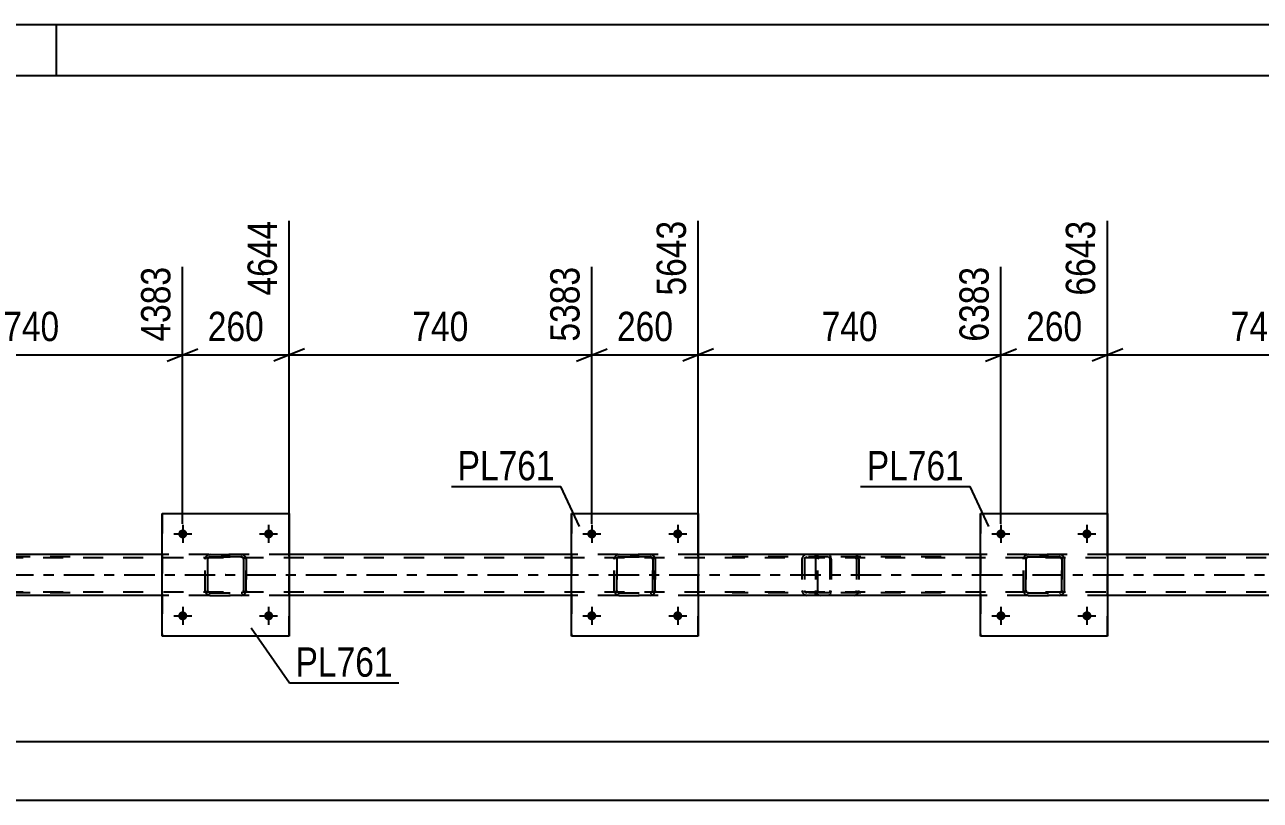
# Model space of a CAD drawing. Header units: millimetres. Extents: x 0 to 841, y 0 to 594.
# Drawn here: x 207.9 to 328.7, y 518.2 to 594 of the extents above; entities that cross this region are included whole.
import ezdxf

# ---------------------------------------------------------------- set-up
doc = ezdxf.new("R2010")
doc.units = ezdxf.units.MM
doc.linetypes.add('DXK_LINE_DOT2', pattern=[3.9198, 1.9599, -1.9599])
doc.linetypes.add('DXK_LINE_DOT3', pattern=[5.9187, 2.979, -0.9799, 0.9799, -0.9799])
doc.styles.add('Arial Narrow', font='ARIALN.TTF', dxfattribs={"height": 0.2})

# ---------------------------------------------------------------- blocks, each defined once
blk = doc.blocks.new('Unknown-318892572-1113')
at = {"color": 5, "linetype": 'Continuous'}
for p, q in [((841, 594), (0, 594)), ((211, 589), (211, 594)), ((836, 589), (5, 589))]:
    blk.add_line(p, q, dxfattribs=at)
blk = doc.blocks.new('Part-318892572-6575 - 6435')
at = {"color": 7, "linetype": 'DXK_LINE_DOT2'}
for p, q in [((286.46, 542.25), (277.06, 542.25)), ((286.46, 542.01), (277.06, 542.01)), ((283.9, 541.91), (283.87, 541.77)), ((283.87, 541.77), (283.87, 538.73)), ((283.91, 541.95), (283.9, 541.91)), ((284.12, 541.77), (284.14, 541.86)), ((284.12, 541.77), (284.12, 538.73)), ((284.14, 541.86), (284.19, 541.94)), ((284.37, 542.25), (284.18, 542.21)), ((284.19, 541.94), (284.27, 541.99)), ((284.27, 541.99), (284.37, 542.01)), ((285.19, 542.01), (285.19, 542.25)), ((286.57, 542.21), (286.46, 542.25)), ((286.46, 542.01), (286.51, 541.99)), ((286.51, 541.99), (286.56, 541.94)), ((286.56, 541.94), (286.59, 541.86)), ((286.65, 542.11), (286.57, 542.21)), ((286.59, 541.86), (286.6, 541.77)), ((286.6, 541.77), (286.6, 538.73)), ((286.71, 541.95), (286.65, 542.11)), ((286.73, 541.77), (286.71, 541.95)), ((286.73, 541.77), (286.73, 538.73)), ((283.87, 538.73), (283.89, 538.64)), ((284.14, 538.64), (284.12, 538.73)), ((286.6, 538.73), (286.59, 538.64)), ((286.71, 538.55), (286.73, 538.73)), ((286.46, 538.49), (277.06, 538.49)), ((286.46, 538.25), (277.06, 538.25)), ((283.89, 538.64), (283.91, 538.55)), ((284.19, 538.56), (284.14, 538.64)), ((284.18, 538.29), (284.37, 538.25)), ((284.27, 538.51), (284.19, 538.56)), ((284.37, 538.49), (284.27, 538.51)), ((285.19, 538.25), (285.19, 538.49)), ((286.51, 538.51), (286.46, 538.49)), ((286.46, 538.25), (286.57, 538.29)), ((286.56, 538.56), (286.51, 538.51)), ((286.59, 538.64), (286.56, 538.56)), ((286.57, 538.29), (286.65, 538.39)), ((286.65, 538.39), (286.71, 538.55))]:
    blk.add_line(p, q, dxfattribs=at)
for centre, start, end in [((284.36, 541.75), 111.1941, 156.1506), ((284.36, 538.75), 203.8494, 248.8059)]:
    blk.add_arc(centre, 0.492, start, end, dxfattribs=at)
blk = doc.blocks.new('Bolt-318892572-6515 - 6435')
at = {"linetype": 'Continuous'}
for points in [[(302.89, 544.25), (302.9, 544.34), (302.92, 544.43), (302.97, 544.51), (303.03, 544.58), (303.11, 544.63), (303.19, 544.67), (303.28, 544.69), (303.37, 544.69), (303.46, 544.67), (303.55, 544.63), (303.62, 544.58), (303.68, 544.51), (303.73, 544.43), (303.76, 544.34), (303.77, 544.25), (303.76, 544.16), (303.73, 544.07), (303.68, 543.99), (303.62, 543.92), (303.55, 543.87), (303.46, 543.83), (303.37, 543.81), (303.28, 543.81), (303.19, 543.83), (303.11, 543.87), (303.03, 543.92), (302.97, 543.99), (302.92, 544.07), (302.9, 544.16)], [(311.29, 544.25), (311.3, 544.34), (311.32, 544.43), (311.37, 544.51), (311.43, 544.58), (311.51, 544.63), (311.59, 544.67), (311.68, 544.69), (311.77, 544.69), (311.86, 544.67), (311.95, 544.63), (312.02, 544.58), (312.08, 544.51), (312.13, 544.43), (312.16, 544.34), (312.17, 544.25), (312.16, 544.16), (312.13, 544.07), (312.08, 543.99), (312.02, 543.92), (311.95, 543.87), (311.86, 543.83), (311.77, 543.81), (311.68, 543.81), (311.59, 543.83), (311.51, 543.87), (311.43, 543.92), (311.37, 543.99), (311.32, 544.07), (311.3, 544.16)]]:
    blk.add_hatch(color=1, dxfattribs=at).paths.add_polyline_path(points)
at = {"color": 1, "linetype": 'Continuous'}
for p, q in [((303.33, 545.13), (303.33, 543.37)), ((311.73, 545.13), (311.73, 543.37)), ((302.45, 544.25), (304.21, 544.25)), ((310.85, 544.25), (312.61, 544.25))]:
    blk.add_line(p, q, dxfattribs=at)
blk = doc.blocks.new('Bolt-318892572-6517 - 6435')
at = {"linetype": 'Continuous'}
for points in [[(262.89, 544.25), (262.9, 544.34), (262.92, 544.43), (262.97, 544.51), (263.03, 544.58), (263.11, 544.63), (263.19, 544.67), (263.28, 544.69), (263.37, 544.69), (263.46, 544.67), (263.55, 544.63), (263.62, 544.58), (263.68, 544.51), (263.73, 544.43), (263.76, 544.34), (263.77, 544.25), (263.76, 544.16), (263.73, 544.07), (263.68, 543.99), (263.62, 543.92), (263.55, 543.87), (263.46, 543.83), (263.37, 543.81), (263.28, 543.81), (263.19, 543.83), (263.11, 543.87), (263.03, 543.92), (262.97, 543.99), (262.92, 544.07), (262.9, 544.16)], [(271.29, 544.25), (271.3, 544.34), (271.32, 544.43), (271.37, 544.51), (271.43, 544.58), (271.51, 544.63), (271.59, 544.67), (271.68, 544.69), (271.77, 544.69), (271.86, 544.67), (271.95, 544.63), (272.02, 544.58), (272.08, 544.51), (272.13, 544.43), (272.16, 544.34), (272.17, 544.25), (272.16, 544.16), (272.13, 544.07), (272.08, 543.99), (272.02, 543.92), (271.95, 543.87), (271.86, 543.83), (271.77, 543.81), (271.68, 543.81), (271.59, 543.83), (271.51, 543.87), (271.43, 543.92), (271.37, 543.99), (271.32, 544.07), (271.3, 544.16)]]:
    blk.add_hatch(color=1, dxfattribs=at).paths.add_polyline_path(points)
at = {"color": 1, "linetype": 'Continuous'}
for p, q in [((263.33, 545.13), (263.33, 543.37)), ((271.73, 545.13), (271.73, 543.37)), ((262.45, 544.25), (264.21, 544.25)), ((270.85, 544.25), (272.61, 544.25))]:
    blk.add_line(p, q, dxfattribs=at)
blk = doc.blocks.new('Bolt-318892572-6518 - 6435')
at = {"linetype": 'Continuous'}
for points in [[(262.89, 536.25), (262.9, 536.34), (262.92, 536.43), (262.97, 536.51), (263.03, 536.58), (263.11, 536.63), (263.19, 536.67), (263.28, 536.69), (263.37, 536.69), (263.46, 536.67), (263.55, 536.63), (263.62, 536.58), (263.68, 536.51), (263.73, 536.43), (263.76, 536.34), (263.77, 536.25), (263.76, 536.16), (263.73, 536.07), (263.68, 535.99), (263.62, 535.92), (263.55, 535.87), (263.46, 535.83), (263.37, 535.81), (263.28, 535.81), (263.19, 535.83), (263.11, 535.87), (263.03, 535.92), (262.97, 535.99), (262.92, 536.07), (262.9, 536.16)], [(271.29, 536.25), (271.3, 536.34), (271.32, 536.43), (271.37, 536.51), (271.43, 536.58), (271.51, 536.63), (271.59, 536.67), (271.68, 536.69), (271.77, 536.69), (271.86, 536.67), (271.95, 536.63), (272.02, 536.58), (272.08, 536.51), (272.13, 536.43), (272.16, 536.34), (272.17, 536.25), (272.16, 536.16), (272.13, 536.07), (272.08, 535.99), (272.02, 535.92), (271.95, 535.87), (271.86, 535.83), (271.77, 535.81), (271.68, 535.81), (271.59, 535.83), (271.51, 535.87), (271.43, 535.92), (271.37, 535.99), (271.32, 536.07), (271.3, 536.16)]]:
    blk.add_hatch(color=1, dxfattribs=at).paths.add_polyline_path(points)
at = {"color": 1, "linetype": 'Continuous'}
for p, q in [((263.33, 537.13), (263.33, 535.37)), ((271.73, 537.13), (271.73, 535.37)), ((262.45, 536.25), (264.21, 536.25)), ((270.85, 536.25), (272.61, 536.25))]:
    blk.add_line(p, q, dxfattribs=at)
blk = doc.blocks.new('Part-318892572-6665 - 6435')
at = {"color": 7, "linetype": 'DXK_LINE_DOT2'}
for p, q in [((225.53, 541.77), (225.57, 541.95)), ((225.53, 541.77), (225.54, 541.77)), ((225.53, 538.73), (225.53, 541.77)), ((225.57, 541.95), (225.54, 541.77)), ((225.54, 538.73), (225.54, 541.77)), ((225.79, 541.86), (225.77, 541.77)), ((225.78, 541.77), (225.77, 541.77)), ((225.77, 541.77), (225.77, 538.73)), ((225.78, 541.77), (225.8, 541.86)), ((225.78, 538.73), (225.78, 541.77)), ((225.84, 541.94), (225.79, 541.86)), ((225.8, 541.86), (225.85, 541.94)), ((225.83, 542.21), (226.01, 542.25)), ((226.02, 542.25), (225.83, 542.21)), ((225.92, 541.99), (225.84, 541.94)), ((225.85, 541.94), (225.93, 541.99)), ((226.01, 542.01), (225.92, 541.99)), ((225.93, 541.99), (226.02, 542.01)), ((226.02, 542.25), (226.01, 542.25)), ((226.01, 542.25), (229.05, 542.25)), ((226.01, 542.01), (226.02, 542.01)), ((229.05, 542.01), (226.01, 542.01)), ((226.02, 542.25), (229.06, 542.25)), ((226.02, 542.01), (229.06, 542.01)), ((229.05, 542.25), (229.06, 542.25)), ((229.05, 542.25), (229.24, 542.21)), ((229.06, 542.01), (229.05, 542.01)), ((229.14, 541.99), (229.05, 542.01)), ((229.24, 542.21), (229.06, 542.25)), ((229.06, 542.01), (229.15, 541.99)), ((229.14, 541.99), (229.15, 541.99)), ((229.22, 541.94), (229.14, 541.99)), ((229.15, 541.99), (229.23, 541.94)), ((229.27, 541.86), (229.22, 541.94)), ((229.23, 541.94), (229.28, 541.86)), ((229.29, 541.77), (229.27, 541.86)), ((229.28, 541.86), (229.3, 541.77)), ((229.3, 541.77), (229.29, 541.77)), ((229.29, 541.77), (229.29, 538.73)), ((229.3, 538.73), (229.3, 541.77)), ((229.5, 541.95), (229.53, 541.77)), ((229.54, 541.77), (229.5, 541.95)), ((229.54, 541.77), (229.53, 541.77)), ((229.53, 541.77), (229.53, 538.73)), ((229.54, 538.73), (229.54, 541.77)), ((225.54, 538.73), (225.53, 538.73)), ((225.57, 538.55), (225.53, 538.73)), ((225.54, 538.73), (225.57, 538.55)), ((225.77, 538.73), (225.78, 538.73)), ((225.77, 538.73), (225.79, 538.64)), ((225.8, 538.64), (225.78, 538.73)), ((229.27, 538.64), (229.29, 538.73)), ((229.3, 538.73), (229.28, 538.64)), ((229.29, 538.73), (229.3, 538.73)), ((229.53, 538.73), (229.5, 538.55)), ((229.5, 538.55), (229.54, 538.73)), ((229.53, 538.73), (229.54, 538.73)), ((225.79, 538.64), (225.84, 538.56)), ((225.85, 538.56), (225.8, 538.64)), ((225.83, 538.29), (225.83, 538.29)), ((226.01, 538.25), (225.83, 538.29)), ((225.83, 538.29), (226.02, 538.25)), ((225.84, 538.56), (225.92, 538.51)), ((225.93, 538.51), (225.85, 538.56)), ((225.92, 538.51), (226.01, 538.49)), ((226.02, 538.49), (225.93, 538.51)), ((226.02, 538.49), (226.01, 538.49)), ((226.01, 538.49), (229.05, 538.49)), ((226.02, 538.25), (226.01, 538.25)), ((226.01, 538.25), (229.05, 538.25)), ((226.02, 538.49), (229.06, 538.49)), ((226.02, 538.25), (229.06, 538.25)), ((229.05, 538.49), (229.14, 538.51)), ((229.05, 538.49), (229.06, 538.49)), ((229.24, 538.29), (229.05, 538.25)), ((229.05, 538.25), (229.06, 538.25)), ((229.15, 538.51), (229.06, 538.49)), ((229.06, 538.25), (229.24, 538.29)), ((229.14, 538.51), (229.22, 538.56)), ((229.23, 538.56), (229.15, 538.51)), ((229.22, 538.56), (229.27, 538.64)), ((229.28, 538.64), (229.23, 538.56))]:
    blk.add_line(p, q, dxfattribs=at)
at = {"color": 7, "linetype": 'DXK_LINE_DOT3'}
blk.add_line((227.54, 540.25), (227.53, 540.25), dxfattribs=at)
at = {"color": 7, "linetype": 'DXK_LINE_DOT2'}
for centre, start, end in [((226.01, 541.77), 112.5, 157.5), ((226.02, 541.77), 112.5, 157.5), ((229.05, 541.77), 22.5, 67.5), ((229.06, 541.77), 22.5, 67.5), ((226.01, 538.73), 202.5, 247.5), ((226.02, 538.73), 202.5, 247.5), ((229.05, 538.73), 292.5, 337.5), ((229.06, 538.73), 292.5, 337.5)]:
    blk.add_arc(centre, 0.48, start, end, dxfattribs=at)
blk = doc.blocks.new('Bolt-318892572-6459 - 6435')
at = {"linetype": 'Continuous'}
for points in [[(222.9, 544.25), (222.91, 544.34), (222.94, 544.43), (222.98, 544.51), (223.04, 544.58), (223.12, 544.63), (223.2, 544.67), (223.29, 544.69), (223.38, 544.69), (223.47, 544.67), (223.56, 544.63), (223.63, 544.58), (223.69, 544.51), (223.74, 544.43), (223.77, 544.34), (223.78, 544.25), (223.77, 544.16), (223.74, 544.07), (223.69, 543.99), (223.63, 543.92), (223.56, 543.87), (223.47, 543.83), (223.38, 543.81), (223.29, 543.81), (223.2, 543.83), (223.12, 543.87), (223.04, 543.92), (222.98, 543.99), (222.94, 544.07), (222.91, 544.16)], [(231.3, 544.25), (231.31, 544.34), (231.34, 544.43), (231.38, 544.51), (231.44, 544.58), (231.52, 544.63), (231.6, 544.67), (231.69, 544.69), (231.78, 544.69), (231.87, 544.67), (231.96, 544.63), (232.03, 544.58), (232.09, 544.51), (232.14, 544.43), (232.17, 544.34), (232.18, 544.25), (232.17, 544.16), (232.14, 544.07), (232.09, 543.99), (232.03, 543.92), (231.96, 543.87), (231.87, 543.83), (231.78, 543.81), (231.69, 543.81), (231.6, 543.83), (231.52, 543.87), (231.44, 543.92), (231.38, 543.99), (231.34, 544.07), (231.31, 544.16)]]:
    blk.add_hatch(color=1, dxfattribs=at).paths.add_polyline_path(points)
at = {"color": 1, "linetype": 'Continuous'}
for p, q in [((223.34, 545.13), (223.34, 543.37)), ((231.74, 545.13), (231.74, 543.37)), ((222.46, 544.25), (224.22, 544.25)), ((230.86, 544.25), (232.62, 544.25))]:
    blk.add_line(p, q, dxfattribs=at)
blk = doc.blocks.new('Bolt-318892572-6460 - 6435')
at = {"linetype": 'Continuous'}
for points in [[(222.9, 536.25), (222.91, 536.34), (222.94, 536.43), (222.98, 536.51), (223.04, 536.58), (223.12, 536.63), (223.2, 536.67), (223.29, 536.69), (223.38, 536.69), (223.47, 536.67), (223.56, 536.63), (223.63, 536.58), (223.69, 536.51), (223.74, 536.43), (223.77, 536.34), (223.78, 536.25), (223.77, 536.16), (223.74, 536.07), (223.69, 535.99), (223.63, 535.92), (223.56, 535.87), (223.47, 535.83), (223.38, 535.81), (223.29, 535.81), (223.2, 535.83), (223.12, 535.87), (223.04, 535.92), (222.98, 535.99), (222.94, 536.07), (222.91, 536.16)], [(231.3, 536.25), (231.31, 536.34), (231.34, 536.43), (231.38, 536.51), (231.44, 536.58), (231.52, 536.63), (231.6, 536.67), (231.69, 536.69), (231.78, 536.69), (231.87, 536.67), (231.96, 536.63), (232.03, 536.58), (232.09, 536.51), (232.14, 536.43), (232.17, 536.34), (232.18, 536.25), (232.17, 536.16), (232.14, 536.07), (232.09, 535.99), (232.03, 535.92), (231.96, 535.87), (231.87, 535.83), (231.78, 535.81), (231.69, 535.81), (231.6, 535.83), (231.52, 535.87), (231.44, 535.92), (231.38, 535.99), (231.34, 536.07), (231.31, 536.16)]]:
    blk.add_hatch(color=1, dxfattribs=at).paths.add_polyline_path(points)
at = {"color": 1, "linetype": 'Continuous'}
for p, q in [((223.34, 537.13), (223.34, 535.37)), ((231.74, 537.13), (231.74, 535.37)), ((222.46, 536.25), (224.22, 536.25)), ((230.86, 536.25), (232.62, 536.25))]:
    blk.add_line(p, q, dxfattribs=at)
blk = doc.blocks.new('Bolt-318892572-6466 - 6435')
at = {"linetype": 'Continuous'}
for points in [[(302.89, 536.25), (302.9, 536.34), (302.92, 536.43), (302.97, 536.51), (303.03, 536.58), (303.11, 536.63), (303.19, 536.67), (303.28, 536.69), (303.37, 536.69), (303.46, 536.67), (303.55, 536.63), (303.62, 536.58), (303.68, 536.51), (303.73, 536.43), (303.76, 536.34), (303.77, 536.25), (303.76, 536.16), (303.73, 536.07), (303.68, 535.99), (303.62, 535.92), (303.55, 535.87), (303.46, 535.83), (303.37, 535.81), (303.28, 535.81), (303.19, 535.83), (303.11, 535.87), (303.03, 535.92), (302.97, 535.99), (302.92, 536.07), (302.9, 536.16)], [(311.29, 536.25), (311.3, 536.34), (311.32, 536.43), (311.37, 536.51), (311.43, 536.58), (311.51, 536.63), (311.59, 536.67), (311.68, 536.69), (311.77, 536.69), (311.86, 536.67), (311.95, 536.63), (312.02, 536.58), (312.08, 536.51), (312.13, 536.43), (312.16, 536.34), (312.17, 536.25), (312.16, 536.16), (312.13, 536.07), (312.08, 535.99), (312.02, 535.92), (311.95, 535.87), (311.86, 535.83), (311.77, 535.81), (311.68, 535.81), (311.59, 535.83), (311.51, 535.87), (311.43, 535.92), (311.37, 535.99), (311.32, 536.07), (311.3, 536.16)]]:
    blk.add_hatch(color=1, dxfattribs=at).paths.add_polyline_path(points)
at = {"color": 1, "linetype": 'Continuous'}
for p, q in [((303.33, 537.13), (303.33, 535.37)), ((311.73, 537.13), (311.73, 535.37)), ((302.45, 536.25), (304.21, 536.25)), ((310.85, 536.25), (312.61, 536.25))]:
    blk.add_line(p, q, dxfattribs=at)
blk = doc.blocks.new('Part-318892572-6492 - 6435')
at = {"color": 7, "linetype": 'DXK_LINE_DOT2'}
for p, q in [((768.26, 541.93), (93.33, 541.93)), ((233.74, 542.25), (221.34, 542.25)), ((273.73, 542.25), (261.33, 542.25)), ((313.73, 542.25), (301.33, 542.25)), ((768.26, 538.57), (93.33, 538.57)), ((233.74, 538.25), (221.34, 538.25)), ((273.73, 538.25), (261.33, 538.25)), ((313.73, 538.25), (301.33, 538.25))]:
    blk.add_line(p, q, dxfattribs=at)
at = {"color": 2, "linetype": 'Continuous'}
for p, q in [((221.34, 542.25), (193.73, 542.25)), ((261.33, 542.25), (233.74, 542.25)), ((301.33, 542.25), (273.73, 542.25)), ((341.33, 542.25), (313.73, 542.25)), ((221.34, 538.25), (193.73, 538.25)), ((261.33, 538.25), (233.74, 538.25)), ((301.33, 538.25), (273.73, 538.25)), ((341.33, 538.25), (313.73, 538.25))]:
    blk.add_line(p, q, dxfattribs=at)
at = {"color": 7, "linetype": 'DXK_LINE_DOT3'}
blk.add_line((93.33, 540.25), (768.26, 540.25), dxfattribs=at)
blk = doc.blocks.new('Part-318892572-6632 - 6435')
at = {"color": 2, "linetype": 'Continuous'}
for p, q in [((221.34, 534.25), (221.34, 546.25)), ((221.34, 546.25), (221.34, 546.25)), ((221.34, 546.25), (233.74, 546.25)), ((233.74, 546.25), (233.74, 534.25)), ((221.34, 534.25), (221.34, 534.25)), ((233.74, 534.25), (221.34, 534.25))]:
    blk.add_line(p, q, dxfattribs=at)
at = {"color": 7, "linetype": 'DXK_LINE_DOT2'}
for p, q in [((221.34, 546.25), (221.34, 534.25)), ((221.34, 546.25), (221.34, 546.25)), ((233.74, 534.25), (233.74, 546.25)), ((221.34, 534.25), (221.34, 534.25))]:
    blk.add_line(p, q, dxfattribs=at)
blk = doc.blocks.new('Part-318892572-6667 - 6435')
at = {"color": 7, "linetype": 'DXK_LINE_DOT2'}
for p, q in [((200.08, 541.91), (200.05, 541.77)), ((200.05, 541.77), (200.05, 538.73)), ((200.09, 541.95), (200.08, 541.91)), ((200.31, 541.77), (200.33, 541.86)), ((200.31, 538.73), (200.31, 541.77)), ((200.33, 541.86), (200.38, 541.94)), ((200.56, 542.25), (200.37, 542.21)), ((200.38, 541.94), (200.46, 541.99)), ((200.46, 541.99), (200.56, 542.01)), ((212.34, 542.25), (200.56, 542.25)), ((212.34, 542.01), (200.56, 542.01)), ((203.99, 542.21), (203.8, 542.25)), ((203.8, 542.01), (203.9, 541.99)), ((203.9, 541.99), (203.98, 541.94)), ((203.98, 541.94), (204.03, 541.86)), ((204.03, 541.86), (204.05, 541.77)), ((204.05, 541.77), (204.05, 538.73)), ((204.28, 541.91), (204.27, 541.95)), ((204.31, 541.77), (204.28, 541.91)), ((204.31, 541.77), (204.31, 538.73)), ((200.05, 538.73), (200.07, 538.64)), ((200.33, 538.64), (200.31, 538.73)), ((204.05, 538.73), (204.03, 538.64)), ((204.29, 538.64), (204.31, 538.73)), ((200.07, 538.64), (200.09, 538.55)), ((200.38, 538.56), (200.33, 538.64)), ((200.37, 538.29), (200.56, 538.25)), ((200.46, 538.51), (200.38, 538.56)), ((200.56, 538.49), (200.46, 538.51)), ((212.34, 538.49), (200.56, 538.49)), ((212.34, 538.25), (200.56, 538.25)), ((203.9, 538.51), (203.8, 538.49)), ((203.8, 538.25), (203.99, 538.29)), ((203.98, 538.56), (203.9, 538.51)), ((204.03, 538.64), (203.98, 538.56)), ((204.27, 538.55), (204.29, 538.64))]:
    blk.add_line(p, q, dxfattribs=at)
for centre, start, end in [((200.54, 541.75), 110.7583, 155.68), ((203.82, 541.75), 24.32, 69.2417), ((200.54, 538.75), 204.32, 249.2417), ((203.82, 538.75), 290.7583, 335.68)]:
    blk.add_arc(centre, 0.496, start, end, dxfattribs=at)
blk = doc.blocks.new('Part-318892572-6668 - 6435')
at = {"color": 7, "linetype": 'DXK_LINE_DOT2'}
for p, q in [((285.21, 541.91), (285.19, 541.77)), ((285.19, 541.77), (285.19, 538.73)), ((285.22, 541.95), (285.21, 541.91)), ((285.44, 541.77), (285.46, 541.86)), ((285.44, 538.73), (285.44, 541.77)), ((285.46, 541.86), (285.52, 541.94)), ((285.7, 542.25), (285.5, 542.21)), ((285.52, 541.94), (285.6, 541.99)), ((285.6, 541.99), (285.7, 542.01)), ((297.47, 542.25), (285.7, 542.25)), ((297.47, 542.01), (285.7, 542.01)), ((289.13, 542.21), (288.93, 542.25)), ((288.93, 542.01), (289.03, 541.99)), ((289.03, 541.99), (289.11, 541.94)), ((289.11, 541.94), (289.17, 541.86)), ((289.17, 541.86), (289.19, 541.77)), ((289.19, 541.77), (289.19, 538.73)), ((289.41, 541.91), (289.4, 541.95)), ((289.44, 541.77), (289.41, 541.91)), ((289.44, 541.77), (289.44, 538.73)), ((285.19, 538.73), (285.2, 538.64)), ((285.46, 538.64), (285.44, 538.73)), ((289.19, 538.73), (289.17, 538.64)), ((289.42, 538.64), (289.44, 538.73)), ((285.2, 538.64), (285.22, 538.55)), ((285.52, 538.56), (285.46, 538.64)), ((285.5, 538.29), (285.7, 538.25)), ((285.6, 538.51), (285.52, 538.56)), ((285.7, 538.49), (285.6, 538.51)), ((297.47, 538.49), (285.7, 538.49)), ((297.47, 538.25), (285.7, 538.25)), ((289.03, 538.51), (288.93, 538.49)), ((288.93, 538.25), (289.13, 538.29)), ((289.11, 538.56), (289.03, 538.51)), ((289.17, 538.64), (289.11, 538.56)), ((289.4, 538.55), (289.42, 538.64))]:
    blk.add_line(p, q, dxfattribs=at)
for centre, start, end in [((285.68, 541.75), 110.7583, 155.68), ((288.95, 541.75), 24.32, 69.2417), ((285.68, 538.75), 204.32, 249.2417), ((288.95, 538.75), 290.7583, 335.68)]:
    blk.add_arc(centre, 0.496, start, end, dxfattribs=at)
blk = doc.blocks.new('Part-318892572-6682 - 6435')
at = {"color": 2, "linetype": 'Continuous'}
for p, q in [((301.33, 534.25), (301.33, 546.25)), ((301.33, 546.25), (301.33, 546.25)), ((301.33, 546.25), (313.73, 546.25)), ((313.73, 546.25), (313.73, 534.25)), ((301.33, 534.25), (301.33, 534.25)), ((313.73, 534.25), (301.33, 534.25))]:
    blk.add_line(p, q, dxfattribs=at)
at = {"color": 7, "linetype": 'DXK_LINE_DOT2'}
for p, q in [((301.33, 546.25), (301.33, 534.25)), ((301.33, 546.25), (301.33, 546.25)), ((313.73, 534.25), (313.73, 546.25)), ((301.33, 534.25), (301.33, 534.25))]:
    blk.add_line(p, q, dxfattribs=at)
blk = doc.blocks.new('Part-318892572-6683 - 6435')
at = {"color": 7, "linetype": 'DXK_LINE_DOT2'}
for p, q in [((305.52, 541.77), (305.56, 541.95)), ((305.52, 541.77), (305.53, 541.77)), ((305.52, 538.73), (305.52, 541.77)), ((305.56, 541.95), (305.53, 541.77)), ((305.53, 538.73), (305.53, 541.77)), ((305.78, 541.86), (305.76, 541.77)), ((305.77, 541.77), (305.76, 541.77)), ((305.76, 541.77), (305.76, 538.73)), ((305.77, 541.77), (305.78, 541.86)), ((305.77, 538.73), (305.77, 541.77)), ((305.78, 541.86), (305.84, 541.94)), ((305.83, 541.94), (305.78, 541.86)), ((305.82, 542.21), (306, 542.25)), ((306.01, 542.25), (305.82, 542.21)), ((305.91, 541.99), (305.83, 541.94)), ((305.84, 541.94), (305.91, 541.99)), ((305.91, 541.99), (306.01, 542.01)), ((306, 542.01), (305.91, 541.99)), ((306.01, 542.25), (306, 542.25)), ((306, 542.25), (309.04, 542.25)), ((306, 542.01), (306.01, 542.01)), ((309.04, 542.01), (306, 542.01)), ((306.01, 542.25), (309.05, 542.25)), ((306.01, 542.01), (309.05, 542.01)), ((309.04, 542.25), (309.05, 542.25)), ((309.04, 542.25), (309.23, 542.21)), ((309.05, 542.01), (309.04, 542.01)), ((309.13, 541.99), (309.04, 542.01)), ((309.23, 542.21), (309.05, 542.25)), ((309.05, 542.01), (309.14, 541.99)), ((309.13, 541.99), (309.14, 541.99)), ((309.21, 541.94), (309.13, 541.99)), ((309.14, 541.99), (309.22, 541.94)), ((309.26, 541.86), (309.21, 541.94)), ((309.22, 541.94), (309.27, 541.86)), ((309.28, 541.77), (309.26, 541.86)), ((309.27, 541.86), (309.29, 541.77)), ((309.29, 541.77), (309.28, 541.77)), ((309.28, 541.77), (309.28, 538.73)), ((309.29, 538.73), (309.29, 541.77)), ((309.48, 541.95), (309.52, 541.77)), ((309.53, 541.77), (309.49, 541.95)), ((309.53, 541.77), (309.52, 541.77)), ((309.52, 541.77), (309.52, 538.73)), ((309.53, 538.73), (309.53, 541.77)), ((305.53, 538.73), (305.52, 538.73)), ((305.56, 538.55), (305.52, 538.73)), ((305.53, 538.73), (305.56, 538.55)), ((305.76, 538.73), (305.77, 538.73)), ((305.76, 538.73), (305.78, 538.64)), ((305.78, 538.64), (305.77, 538.73)), ((309.26, 538.64), (309.28, 538.73)), ((309.29, 538.73), (309.27, 538.64)), ((309.28, 538.73), (309.29, 538.73)), ((309.52, 538.73), (309.48, 538.55)), ((309.49, 538.55), (309.53, 538.73)), ((309.52, 538.73), (309.53, 538.73)), ((305.84, 538.56), (305.78, 538.64)), ((305.78, 538.64), (305.83, 538.56)), ((305.82, 538.29), (305.82, 538.29)), ((306, 538.25), (305.82, 538.29)), ((305.82, 538.29), (306.01, 538.25)), ((305.83, 538.56), (305.91, 538.51)), ((305.91, 538.51), (305.84, 538.56)), ((306.01, 538.49), (305.91, 538.51)), ((305.91, 538.51), (306, 538.49)), ((306.01, 538.49), (306, 538.49)), ((306, 538.49), (309.04, 538.49)), ((306.01, 538.25), (306, 538.25)), ((306, 538.25), (309.04, 538.25)), ((306.01, 538.49), (309.05, 538.49)), ((306.01, 538.25), (309.05, 538.25)), ((309.04, 538.49), (309.13, 538.51)), ((309.04, 538.49), (309.05, 538.49)), ((309.23, 538.29), (309.04, 538.25)), ((309.04, 538.25), (309.05, 538.25)), ((309.14, 538.51), (309.05, 538.49)), ((309.05, 538.25), (309.23, 538.29)), ((309.13, 538.51), (309.21, 538.56)), ((309.22, 538.56), (309.14, 538.51)), ((309.21, 538.56), (309.26, 538.64)), ((309.27, 538.64), (309.22, 538.56))]:
    blk.add_line(p, q, dxfattribs=at)
at = {"color": 7, "linetype": 'DXK_LINE_DOT3'}
blk.add_line((307.53, 540.25), (307.52, 540.25), dxfattribs=at)
at = {"color": 7, "linetype": 'DXK_LINE_DOT2'}
for centre, start, end in [((306, 541.77), 112.5, 157.5), ((306.01, 541.77), 112.5, 157.5), ((309.04, 541.77), 22.5, 67.5), ((309.05, 541.77), 22.5, 67.5), ((306, 538.73), 202.5, 247.5), ((306.01, 538.73), 202.5, 247.5), ((309.04, 538.73), 292.5, 337.5), ((309.05, 538.73), 292.5, 337.5)]:
    blk.add_arc(centre, 0.48, start, end, dxfattribs=at)
blk = doc.blocks.new('Part-318892572-6688 - 6435')
at = {"color": 2, "linetype": 'Continuous'}
for p, q in [((261.33, 534.25), (261.33, 546.25)), ((261.33, 546.25), (261.33, 546.25)), ((261.33, 546.25), (273.73, 546.25)), ((273.73, 546.25), (273.73, 534.25)), ((261.33, 534.25), (261.33, 534.25)), ((273.73, 534.25), (261.33, 534.25))]:
    blk.add_line(p, q, dxfattribs=at)
at = {"color": 7, "linetype": 'DXK_LINE_DOT2'}
for p, q in [((261.33, 546.25), (261.33, 534.25)), ((261.33, 546.25), (261.33, 546.25)), ((273.73, 534.25), (273.73, 546.25)), ((261.33, 534.25), (261.33, 534.25))]:
    blk.add_line(p, q, dxfattribs=at)
blk = doc.blocks.new('Part-318892572-6689 - 6435')
at = {"color": 7, "linetype": 'DXK_LINE_DOT2'}
for p, q in [((265.52, 541.77), (265.56, 541.95)), ((265.52, 541.77), (265.53, 541.77)), ((265.52, 538.73), (265.52, 541.77)), ((265.56, 541.95), (265.53, 541.77)), ((265.53, 538.73), (265.53, 541.77)), ((265.78, 541.86), (265.76, 541.77)), ((265.77, 541.77), (265.76, 541.77)), ((265.76, 541.77), (265.76, 538.73)), ((265.77, 541.77), (265.78, 541.86)), ((265.77, 538.73), (265.77, 541.77)), ((265.78, 541.86), (265.84, 541.94)), ((265.83, 541.94), (265.78, 541.86)), ((265.82, 542.21), (266, 542.25)), ((266.01, 542.25), (265.82, 542.21)), ((265.91, 541.99), (265.83, 541.94)), ((265.84, 541.94), (265.91, 541.99)), ((265.91, 541.99), (266.01, 542.01)), ((266, 542.01), (265.91, 541.99)), ((266.01, 542.25), (266, 542.25)), ((266, 542.25), (269.04, 542.25)), ((266, 542.01), (266.01, 542.01)), ((269.04, 542.01), (266, 542.01)), ((266.01, 542.25), (269.05, 542.25)), ((266.01, 542.01), (269.05, 542.01)), ((269.04, 542.25), (269.05, 542.25)), ((269.04, 542.25), (269.23, 542.21)), ((269.05, 542.01), (269.04, 542.01)), ((269.13, 541.99), (269.04, 542.01)), ((269.23, 542.21), (269.05, 542.25)), ((269.05, 542.01), (269.14, 541.99)), ((269.13, 541.99), (269.14, 541.99)), ((269.21, 541.94), (269.13, 541.99)), ((269.14, 541.99), (269.22, 541.94)), ((269.26, 541.86), (269.21, 541.94)), ((269.22, 541.94), (269.27, 541.86)), ((269.28, 541.77), (269.26, 541.86)), ((269.27, 541.86), (269.29, 541.77)), ((269.29, 541.77), (269.28, 541.77)), ((269.28, 541.77), (269.28, 538.73)), ((269.29, 538.73), (269.29, 541.77)), ((269.48, 541.95), (269.52, 541.77)), ((269.53, 541.77), (269.49, 541.95)), ((269.53, 541.77), (269.52, 541.77)), ((269.52, 541.77), (269.52, 538.73)), ((269.53, 538.73), (269.53, 541.77)), ((265.53, 538.73), (265.52, 538.73)), ((265.56, 538.55), (265.52, 538.73)), ((265.53, 538.73), (265.56, 538.55)), ((265.76, 538.73), (265.77, 538.73)), ((265.76, 538.73), (265.78, 538.64)), ((265.78, 538.64), (265.77, 538.73)), ((269.26, 538.64), (269.28, 538.73)), ((269.29, 538.73), (269.27, 538.64)), ((269.28, 538.73), (269.29, 538.73)), ((269.52, 538.73), (269.48, 538.55)), ((269.49, 538.55), (269.53, 538.73)), ((269.52, 538.73), (269.53, 538.73)), ((265.84, 538.56), (265.78, 538.64)), ((265.78, 538.64), (265.83, 538.56)), ((265.82, 538.29), (265.82, 538.29)), ((266, 538.25), (265.82, 538.29)), ((265.82, 538.29), (266.01, 538.25)), ((265.83, 538.56), (265.91, 538.51)), ((265.91, 538.51), (265.84, 538.56)), ((266.01, 538.49), (265.91, 538.51)), ((265.91, 538.51), (266, 538.49)), ((266.01, 538.49), (266, 538.49)), ((266, 538.49), (269.04, 538.49)), ((266.01, 538.25), (266, 538.25)), ((266, 538.25), (269.04, 538.25)), ((266.01, 538.49), (269.05, 538.49)), ((266.01, 538.25), (269.05, 538.25)), ((269.04, 538.49), (269.13, 538.51)), ((269.04, 538.49), (269.05, 538.49)), ((269.23, 538.29), (269.04, 538.25)), ((269.04, 538.25), (269.05, 538.25)), ((269.14, 538.51), (269.05, 538.49)), ((269.05, 538.25), (269.23, 538.29)), ((269.13, 538.51), (269.21, 538.56)), ((269.22, 538.56), (269.14, 538.51)), ((269.21, 538.56), (269.26, 538.64)), ((269.27, 538.64), (269.22, 538.56))]:
    blk.add_line(p, q, dxfattribs=at)
at = {"color": 7, "linetype": 'DXK_LINE_DOT3'}
blk.add_line((267.53, 540.25), (267.52, 540.25), dxfattribs=at)
at = {"color": 7, "linetype": 'DXK_LINE_DOT2'}
for centre, start, end in [((266, 541.77), 112.5, 157.5), ((266.01, 541.77), 112.5, 157.5), ((269.04, 541.77), 22.5, 67.5), ((269.05, 541.77), 22.5, 67.5), ((266, 538.73), 202.5, 247.5), ((266.01, 538.73), 202.5, 247.5), ((269.04, 538.73), 292.5, 337.5), ((269.05, 538.73), 292.5, 337.5)]:
    blk.add_arc(centre, 0.48, start, end, dxfattribs=at)
blk = doc.blocks.new('StraightDimension-318892572-12585 - 6435')
at = {"color": 7, "linetype": 'Continuous'}
for p, q in [((233.74, 543.25), (233.74, 574.85)), ((263.33, 545.25), (263.33, 570.35)), ((235.24, 562.34), (232.24, 561.14)), ((233.74, 561.74), (263.33, 561.74)), ((261.83, 561.14), (264.83, 562.34))]:
    blk.add_line(p, q, dxfattribs=at)
at = {"color": 0}
blk.add_wipeout([(251.88, 562.49), (251.88, 566.69), (245.19, 566.69), (245.19, 562.49)], dxfattribs=at)
at = {"color": 3, "style": 'Arial Narrow'}
blk.add_text('740', height=2.863, dxfattribs=at).set_placement((245.79, 563.09))
at = {"color": 0, "linetype": 'Continuous'}
blk.add_wipeout([(262.73, 570.95), (258.53, 570.95), (258.53, 562.44), (262.73, 562.44)], dxfattribs=at)
at = {"color": 3, "linetype": 'Continuous', "style": 'Arial Narrow'}
blk.add_text('5383', height=2.863, rotation=90.0002, dxfattribs=at).set_placement((262.13, 563.04))
blk = doc.blocks.new('StraightDimension-318892572-6867 - 6435')
at = {"color": 7, "linetype": 'Continuous'}
blk.add_line((59.5, 518.23), (768.26, 518.23), dxfattribs=at)
blk = doc.blocks.new('StraightDimension-318892572-7521 - 6435')
at = {"color": 7, "linetype": 'Continuous'}
blk.add_line((59.5, 523.96), (713.1, 523.96), dxfattribs=at)
blk = doc.blocks.new('StraightDimension-318892572-12581 - 6435')
at = {"color": 7, "linetype": 'Continuous'}
for p, q in [((313.73, 543.25), (313.73, 574.85)), ((343.33, 545.25), (343.33, 570.35)), ((315.23, 562.34), (312.23, 561.14)), ((313.73, 561.74), (343.33, 561.74)), ((341.83, 561.14), (344.83, 562.34))]:
    blk.add_line(p, q, dxfattribs=at)
at = {"color": 0}
blk.add_wipeout([(331.87, 562.49), (331.87, 566.69), (325.19, 566.69), (325.19, 562.49)], dxfattribs=at)
at = {"color": 3, "style": 'Arial Narrow'}
blk.add_text('740', height=2.863, dxfattribs=at).set_placement((325.79, 563.09))
at = {"color": 0, "linetype": 'Continuous'}
blk.add_wipeout([(342.73, 570.95), (338.53, 570.95), (338.53, 562.44), (342.73, 562.44)], dxfattribs=at)
at = {"color": 3, "linetype": 'Continuous', "style": 'Arial Narrow'}
blk.add_text('7383', height=2.863, rotation=90.0002, dxfattribs=at).set_placement((342.13, 563.04))
blk = doc.blocks.new('StraightDimension-318892572-12582 - 6435')
at = {"color": 7, "linetype": 'Continuous'}
for p, q in [((313.73, 543.25), (313.73, 574.85)), ((303.33, 545.25), (303.33, 570.35)), ((301.83, 561.14), (304.83, 562.34)), ((303.33, 561.74), (313.73, 561.74)), ((315.23, 562.34), (312.23, 561.14))]:
    blk.add_line(p, q, dxfattribs=at)
at = {"color": 0}
blk.add_wipeout([(311.87, 562.49), (311.87, 566.69), (305.19, 566.69), (305.19, 562.49)], dxfattribs=at)
at = {"color": 3, "style": 'Arial Narrow'}
blk.add_text('260', height=2.863, dxfattribs=at).set_placement((305.79, 563.09))
at = {"color": 0, "linetype": 'Continuous'}
blk.add_wipeout([(313.13, 575.45), (308.93, 575.45), (308.93, 566.94), (313.13, 566.94)], dxfattribs=at)
at = {"color": 3, "linetype": 'Continuous', "style": 'Arial Narrow'}
blk.add_text('6643', height=2.863, rotation=90.0002, dxfattribs=at).set_placement((312.53, 567.54))
blk = doc.blocks.new('StraightDimension-318892572-12583 - 6435')
at = {"color": 7, "linetype": 'Continuous'}
for p, q in [((273.73, 543.25), (273.73, 574.85)), ((303.33, 545.25), (303.33, 570.35)), ((275.23, 562.34), (272.23, 561.14)), ((273.73, 561.74), (303.33, 561.74)), ((301.83, 561.14), (304.83, 562.34))]:
    blk.add_line(p, q, dxfattribs=at)
at = {"color": 0}
blk.add_wipeout([(291.87, 562.49), (291.87, 566.69), (285.19, 566.69), (285.19, 562.49)], dxfattribs=at)
at = {"color": 3, "style": 'Arial Narrow'}
blk.add_text('740', height=2.863, dxfattribs=at).set_placement((285.79, 563.09))
at = {"color": 0, "linetype": 'Continuous'}
blk.add_wipeout([(302.73, 570.95), (298.53, 570.95), (298.53, 562.44), (302.73, 562.44)], dxfattribs=at)
at = {"color": 3, "linetype": 'Continuous', "style": 'Arial Narrow'}
blk.add_text('6383', height=2.863, rotation=90.0002, dxfattribs=at).set_placement((302.13, 563.04))
blk = doc.blocks.new('StraightDimension-318892572-12584 - 6435')
at = {"color": 7, "linetype": 'Continuous'}
for p, q in [((273.73, 543.25), (273.73, 574.85)), ((263.33, 545.25), (263.33, 570.35)), ((261.83, 561.14), (264.83, 562.34)), ((263.33, 561.74), (273.73, 561.74)), ((275.23, 562.34), (272.23, 561.14))]:
    blk.add_line(p, q, dxfattribs=at)
at = {"color": 0}
blk.add_wipeout([(271.87, 562.49), (271.87, 566.69), (265.19, 566.69), (265.19, 562.49)], dxfattribs=at)
at = {"color": 3, "style": 'Arial Narrow'}
blk.add_text('260', height=2.863, dxfattribs=at).set_placement((265.79, 563.09))
at = {"color": 0, "linetype": 'Continuous'}
blk.add_wipeout([(273.13, 575.45), (268.93, 575.45), (268.93, 566.94), (273.13, 566.94)], dxfattribs=at)
at = {"color": 3, "linetype": 'Continuous', "style": 'Arial Narrow'}
blk.add_text('5643', height=2.863, rotation=90.0002, dxfattribs=at).set_placement((272.53, 567.54))
blk = doc.blocks.new('StraightDimension-318892572-12586 - 6435')
at = {"color": 7, "linetype": 'Continuous'}
for p, q in [((233.74, 543.25), (233.74, 574.85)), ((223.33, 545.25), (223.33, 570.35)), ((221.83, 561.14), (224.83, 562.34)), ((223.33, 561.74), (233.74, 561.74)), ((235.24, 562.34), (232.24, 561.14))]:
    blk.add_line(p, q, dxfattribs=at)
at = {"color": 0}
blk.add_wipeout([(231.88, 562.49), (231.88, 566.69), (225.19, 566.69), (225.19, 562.49)], dxfattribs=at)
at = {"color": 3, "style": 'Arial Narrow'}
blk.add_text('260', height=2.863, dxfattribs=at).set_placement((225.79, 563.09))
at = {"color": 0, "linetype": 'Continuous'}
blk.add_wipeout([(233.14, 575.45), (228.94, 575.45), (228.94, 566.94), (233.14, 566.94)], dxfattribs=at)
at = {"color": 3, "linetype": 'Continuous', "style": 'Arial Narrow'}
blk.add_text('4644', height=2.863, rotation=90.0002, dxfattribs=at).set_placement((232.54, 567.54))
blk = doc.blocks.new('StraightDimension-318892572-12587 - 6435')
at = {"color": 7, "linetype": 'Continuous'}
for p, q in [((193.73, 543.25), (193.73, 574.85)), ((223.33, 545.25), (223.33, 570.35)), ((195.23, 562.34), (192.23, 561.14)), ((193.73, 561.74), (223.33, 561.74)), ((221.83, 561.14), (224.83, 562.34))]:
    blk.add_line(p, q, dxfattribs=at)
at = {"color": 0}
blk.add_wipeout([(211.87, 562.49), (211.87, 566.69), (205.19, 566.69), (205.19, 562.49)], dxfattribs=at)
at = {"color": 3, "style": 'Arial Narrow'}
blk.add_text('740', height=2.863, dxfattribs=at).set_placement((205.79, 563.09))
at = {"color": 0, "linetype": 'Continuous'}
blk.add_wipeout([(222.73, 570.95), (218.53, 570.95), (218.53, 562.44), (222.73, 562.44)], dxfattribs=at)
at = {"color": 3, "linetype": 'Continuous', "style": 'Arial Narrow'}
blk.add_text('4383', height=2.863, rotation=90.0002, dxfattribs=at).set_placement((222.13, 563.04))
blk = doc.blocks.new('Mark-318892572-6628 - 6435')
at = {"color": 0}
blk.add_wipeout([(243.88, 530.3), (243.88, 533.3), (234.37, 533.3), (234.37, 530.3)], dxfattribs=at)
blk.add_wipeout([(243.88, 530.3), (243.88, 533.3), (234.37, 533.3), (234.37, 530.3)], dxfattribs=at)
at = {"color": 30, "linetype": 'Continuous'}
for p, q in [((230.04, 535.06), (233.77, 529.7)), ((233.77, 529.7), (244.48, 529.7))]:
    blk.add_line(p, q, dxfattribs=at)
at = {"color": 3, "style": 'Arial Narrow'}
blk.add_text('PL761', height=2.863, dxfattribs=at).set_placement((234.37, 530.3))
blk = doc.blocks.new('Mark-318892572-6678 - 6435')
at = {"color": 0}
blk.add_wipeout([(299.71, 549.49), (299.71, 552.49), (290.21, 552.49), (290.21, 549.49)], dxfattribs=at)
blk.add_wipeout([(299.71, 549.49), (299.71, 552.49), (290.21, 552.49), (290.21, 549.49)], dxfattribs=at)
at = {"color": 30, "linetype": 'Continuous'}
for p in [(289.61, 548.89), (302.14, 544.99)]:
    blk.add_line(p, (300.31, 548.89), dxfattribs=at)
at = {"color": 3, "style": 'Arial Narrow'}
blk.add_text('PL761', height=2.863, dxfattribs=at).set_placement((290.21, 549.49))
blk = doc.blocks.new('Mark-318892572-6684 - 6435')
at = {"color": 0}
blk.add_wipeout([(259.71, 549.49), (259.71, 552.49), (250.21, 552.49), (250.21, 549.49)], dxfattribs=at)
blk.add_wipeout([(259.71, 549.49), (259.71, 552.49), (250.21, 552.49), (250.21, 549.49)], dxfattribs=at)
at = {"color": 30, "linetype": 'Continuous'}
for p in [(249.61, 548.89), (262.14, 544.99)]:
    blk.add_line(p, (260.31, 548.89), dxfattribs=at)
at = {"color": 3, "style": 'Arial Narrow'}
blk.add_text('PL761', height=2.863, dxfattribs=at).set_placement((250.21, 549.49))

msp = doc.modelspace()

# ---------------------------------------------------------------- block references
for name in ['Unknown-318892572-1113', 'Part-318892572-6632 - 6435', 'Part-318892572-6688 - 6435', 'Part-318892572-6682 - 6435', 'Bolt-318892572-6459 - 6435', 'Bolt-318892572-6517 - 6435', 'Bolt-318892572-6515 - 6435', 'Part-318892572-6492 - 6435', 'Part-318892572-6667 - 6435', 'Part-318892572-6665 - 6435', 'Part-318892572-6689 - 6435', 'Part-318892572-6575 - 6435', 'Part-318892572-6668 - 6435', 'Part-318892572-6683 - 6435', 'Bolt-318892572-6460 - 6435', 'Bolt-318892572-6518 - 6435', 'Bolt-318892572-6466 - 6435']:
    msp.add_blockref(name, (0, 0))

# ---------------------------------------------------------------- next in the draw order: block references
for name in ['StraightDimension-318892572-12585 - 6435', 'StraightDimension-318892572-12581 - 6435', 'StraightDimension-318892572-6867 - 6435']:
    msp.add_blockref(name, (0, 0))

# ---------------------------------------------------------------- next in the draw order: block references
for name in ['StraightDimension-318892572-12586 - 6435', 'StraightDimension-318892572-12582 - 6435', 'StraightDimension-318892572-7521 - 6435']:
    msp.add_blockref(name, (0, 0))

# ---------------------------------------------------------------- next in the draw order: block references
for name in ['StraightDimension-318892572-12587 - 6435', 'StraightDimension-318892572-12583 - 6435', 'Mark-318892572-6628 - 6435']:
    msp.add_blockref(name, (0, 0))

# ---------------------------------------------------------------- next in the draw order: block references
for name in ['StraightDimension-318892572-12584 - 6435', 'Mark-318892572-6678 - 6435']:
    msp.add_blockref(name, (0, 0))

# ---------------------------------------------------------------- next in the draw order: block references
msp.add_blockref('Mark-318892572-6684 - 6435', (0, 0))

doc.saveas('drawing.dxf')
